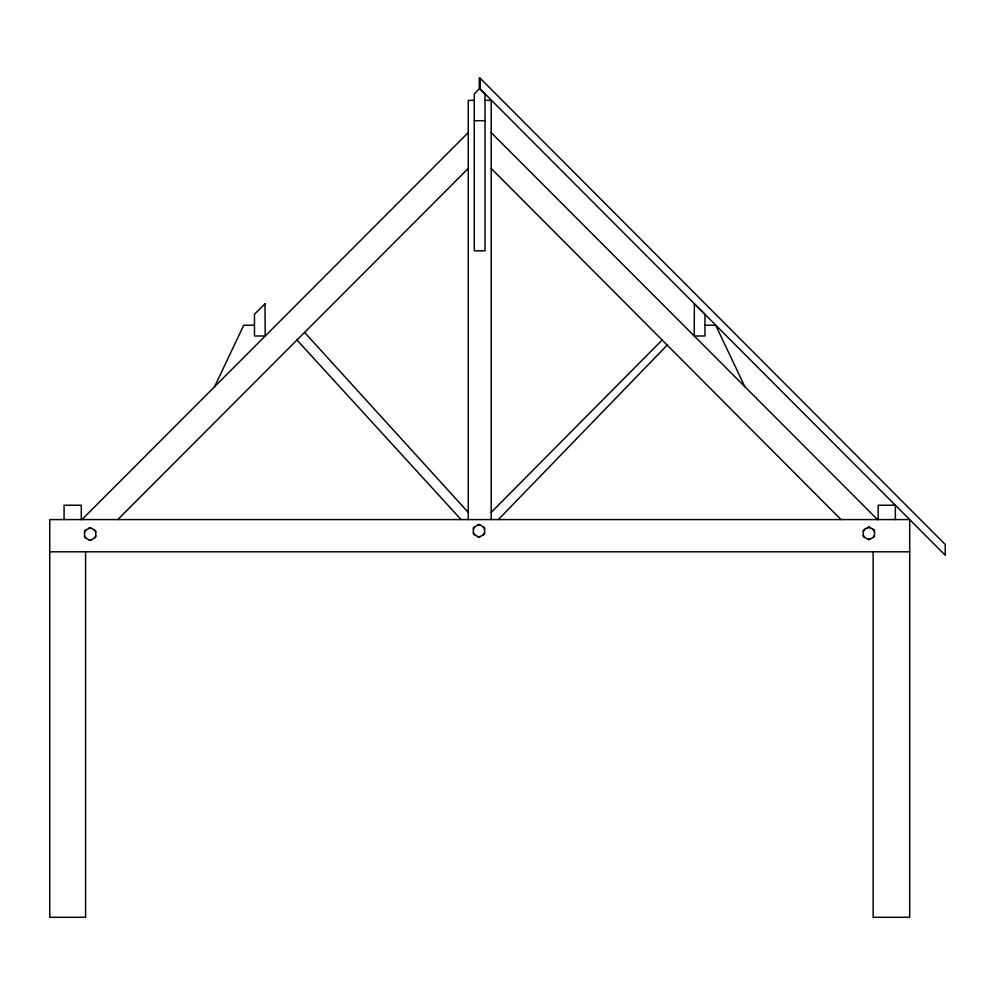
<?xml version="1.0" encoding="UTF-8"?>
<svg xmlns="http://www.w3.org/2000/svg" width="995" height="995" viewBox="0 0 995 995"><rect width="100%" height="100%" fill="white"/><g stroke="black" fill="none" stroke-linecap="round" stroke-linejoin="round"><path stroke-width="1.49" d="M84.55 532.512L84.637 532.201A5.796 5.796 0 0 1 85.769 530.236L85.993 529.999M95.719 535.621L95.619 535.932A5.796 5.796 0 0 1 94.488 537.885L94.264 538.121M473.409 529.328L473.496 529.017A5.796 5.796 0 0 1 474.627 527.064L474.851 526.828M484.577 532.437L484.478 532.748A5.796 5.796 0 0 1 483.346 534.713L483.122 534.949M863.299 531.827L863.399 531.504A5.796 5.796 0 0 1 864.531 529.551L864.742 529.315M874.468 534.924L874.381 535.235A5.796 5.796 0 0 1 873.249 537.201L873.025 537.437M214.597 386.694L243.725 325.228L254.471 325.228M498.358 519.577L667.197 345.103M491.182 512.4L662.135 340.029M81.938 519.577L468.259 132.596M117.771 519.577L468.259 168.429M88.679 528.457L89.003 528.382A5.796 5.796 0 0 1 91.266 528.382L91.577 528.457M91.577 539.676L91.266 539.75A5.796 5.796 0 0 1 89.003 539.75L88.679 539.676M477.538 525.273L477.861 525.198A5.796 5.796 0 0 1 480.125 525.198L480.436 525.273M480.436 536.492L480.125 536.566A5.796 5.796 0 0 1 477.861 536.566L477.538 536.492M867.441 527.76L867.752 527.686A5.796 5.796 0 0 1 870.016 527.686L870.339 527.76M870.339 538.991L870.016 539.066A5.796 5.796 0 0 1 867.752 539.066L867.441 538.991M474.279 100.346L468.259 100.346L468.259 519.577M485.025 100.346L491.182 100.346L491.182 519.577M474.279 120.706L485.025 120.706M694.224 303.736L704.97 314.358L704.97 335.987L694.224 335.987L694.373 303.736M704.97 325.228L715.703 325.228L744.845 386.694M49.75 551.815L909.691 551.815M480.622 89.637L485.025 93.841L485.025 250.839L474.279 250.839L474.279 94.065L479.652 88.456L479.652 77.709L945.25 544.476L945.238 555.247L479.652 88.456L479.528 77.834L479.528 88.58M491.182 132.596L877.503 519.577M491.182 168.429L841.011 519.577M873.025 529.315L873.249 529.551A5.796 5.796 0 0 1 874.381 531.504L874.468 531.827M864.742 537.437L864.531 537.201A5.796 5.796 0 0 1 863.399 535.235L863.299 534.924M483.122 526.828L483.346 527.064A5.796 5.796 0 0 1 484.478 529.017L484.577 529.328M474.851 534.949L474.627 534.713A5.796 5.796 0 0 1 473.496 532.748L473.409 532.437M94.264 529.999L94.488 530.236A5.796 5.796 0 0 1 95.619 532.201L95.719 532.512M85.993 538.121L85.769 537.885A5.796 5.796 0 0 1 84.637 535.932L84.55 535.621M296.983 340.029L461.083 519.577M304.569 332.417L468.259 512.4M895.363 519.577L895.363 505.236L878.162 505.236L878.162 519.577M873.137 551.815L873.137 917.29L909.691 917.29L909.691 519.577L49.75 519.577L49.75 917.29L85.582 917.29L85.582 551.815M81.279 519.577L81.279 505.236L64.078 505.236L64.078 519.577M264.981 303.736L254.471 314.271L254.471 335.987L265.217 335.987L264.981 303.736M90.135 527.611L84.55 530.845L84.55 537.288L90.135 540.509L95.719 537.288L95.719 530.845L90.135 527.611M478.993 524.44L473.409 527.661L473.409 534.104L478.993 537.337L484.577 534.104L484.577 527.661L478.993 524.44M868.884 526.927L863.299 530.148L863.299 536.603L868.884 539.825L874.468 536.603L874.468 530.148L868.884 526.927"/></g></svg>
